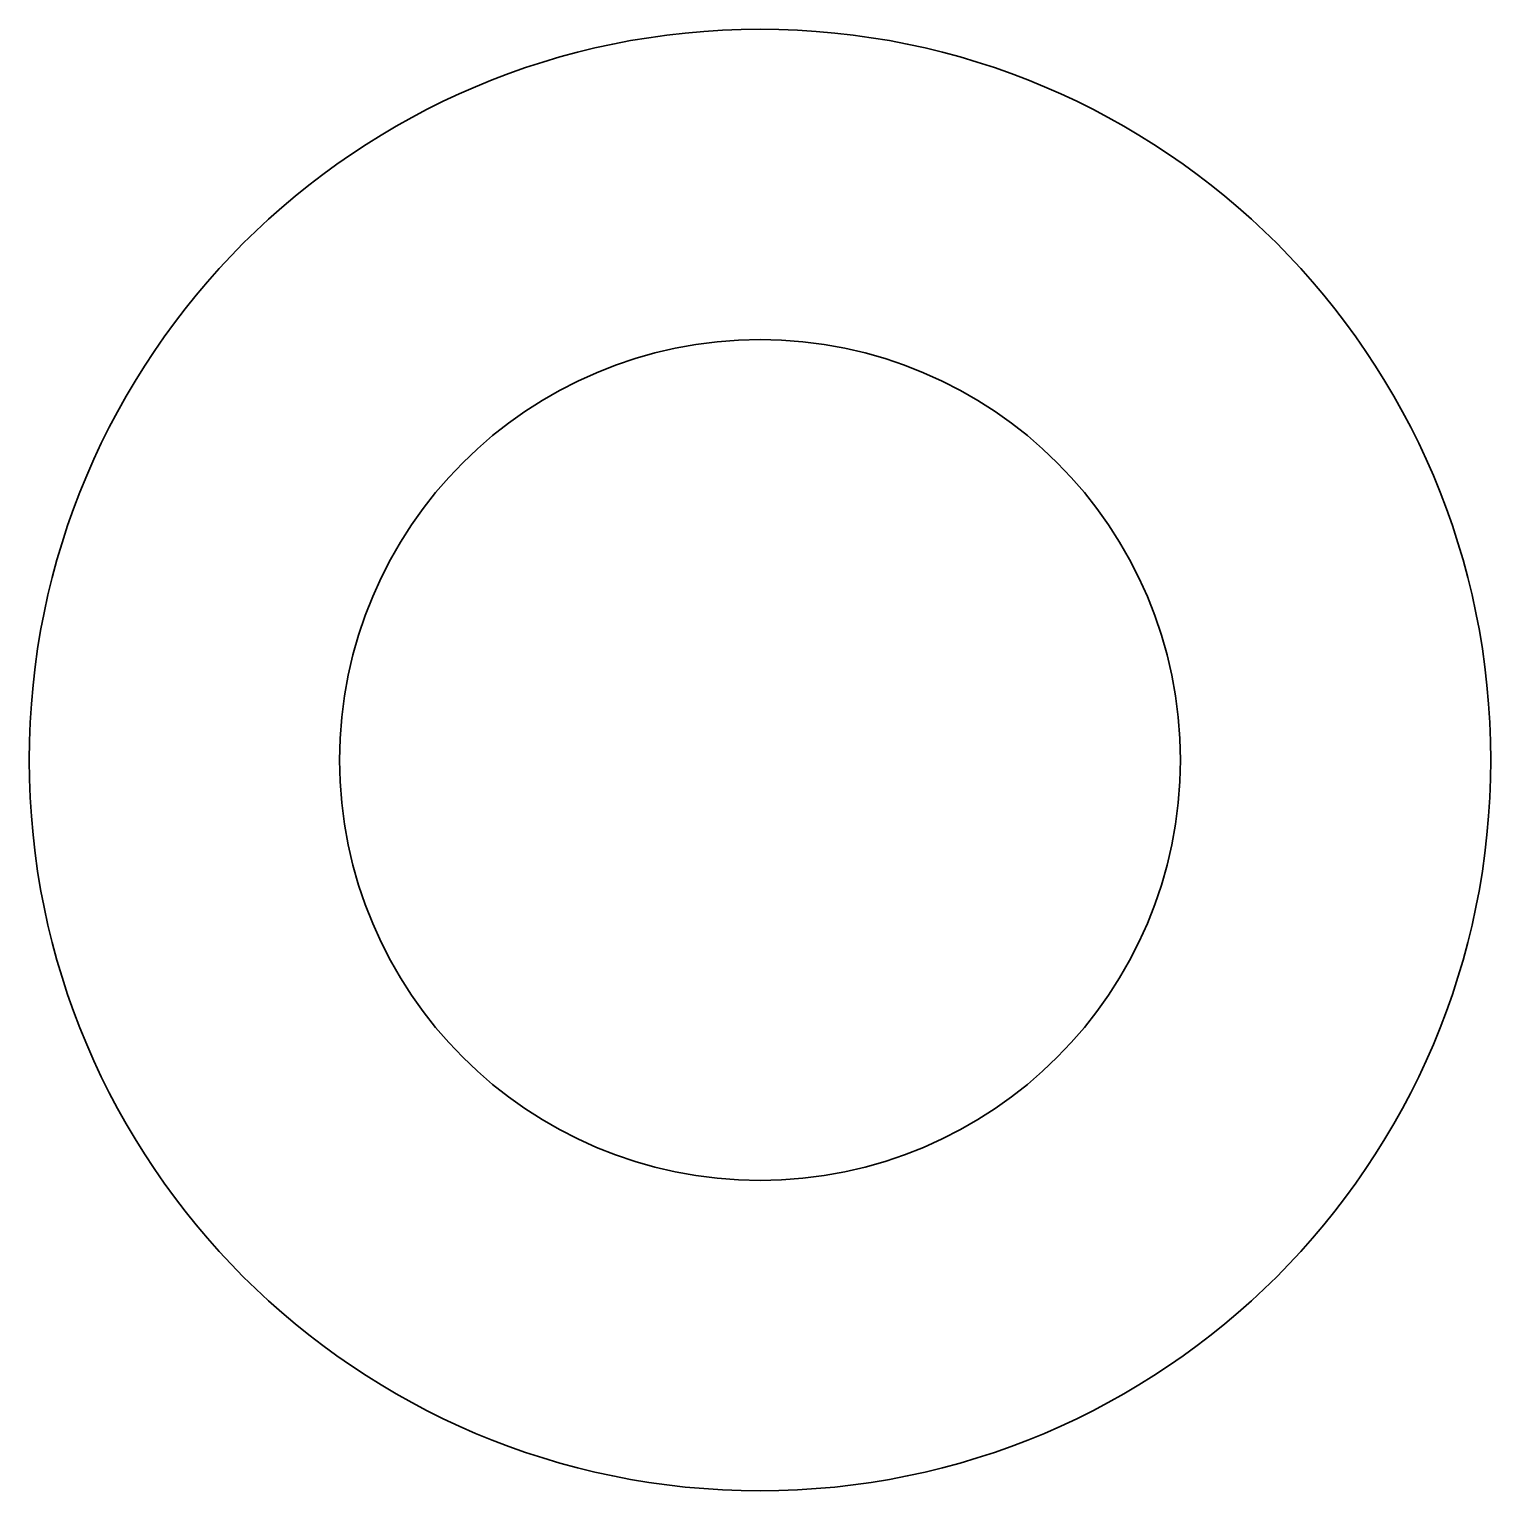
# Model space of a CAD drawing. Header units: inches. Extents: x 50.03 to 55.08, y -161.12 to -156.06.
import ezdxf

# ---------------------------------------------------------------- set-up
doc = ezdxf.new("R2010")
doc.units = ezdxf.units.IN
doc.header["$MEASUREMENT"] = 0
doc.layers.get('0').update_dxf_attribs({"color": 1, "lineweight": 9})

msp = doc.modelspace()

# ---------------------------------------------------------------- linework, layer by layer
at = {"lineweight": 30}
for radius in [2.5287, 1.4546]:
    msp.add_circle((52.5546, -158.5875), radius, dxfattribs=at)

doc.saveas('drawing.dxf')
